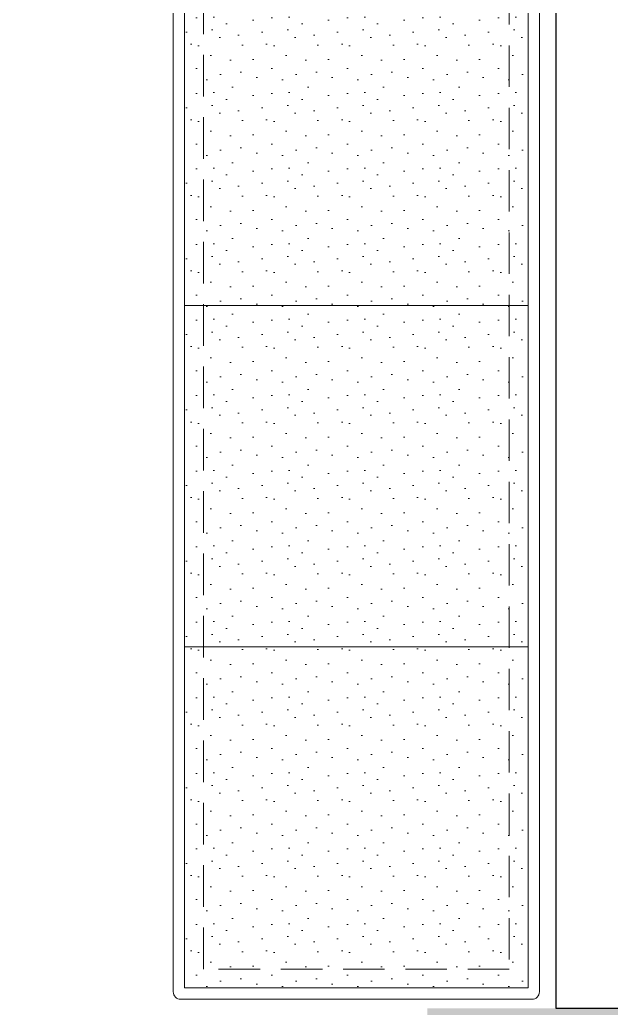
# Model space of a CAD drawing. Header units: millimetres. Extents: x 1639920 to 1645630, y 392778 to 410192.
# Drawn here: x 1642640 to 1643423, y 405183 to 406491 of the extents above; entities that cross this region are included whole.
import ezdxf

# ---------------------------------------------------------------- set-up
doc = ezdxf.new("R2010")
doc.units = ezdxf.units.MM
doc.header["$LTSCALE"] = 40
doc.linetypes.add('HIDDEN2', pattern=[0.1875, 0.125, -0.0625])
for name, color, linetype, lineweight in [('column hatch', 5, 'Continuous', 0), ('LENS-DIM', 252, 'Continuous', 5), ('LENS-HATCH', 251, 'Continuous', 5), ('LENS-PARTITION', 21, 'Continuous', 25), ('LK-FF&E FLOOR', 1, 'Continuous', 9), ('LN-ELEVATION-2', 103, 'Continuous', 20), ('LN-ELEVATION-5', 167, 'Continuous', 5)]:
    doc.layers.add(name, color=color, linetype=linetype, lineweight=lineweight)

# ---------------------------------------------------------------- blocks, each defined once
blk = doc.blocks.new('A$Cac3a86fe')
at = {"layer": 'column hatch'}
h = blk.add_hatch(color=8, dxfattribs=at)
h.dxf.hatch_style = 1
h.paths.add_polyline_path([(3414, 1800.935758158565), (3064.000000953674, 1800.935758158565), (3064.000000953674, 1470.935758158564), (3414, 1470.935758158564)])
h.paths.add_polyline_path([(3370, -1417.064241856336), (3100.000000953675, -1417.064241856336), (3100.000000953675, -1767.064241841436), (3370, -1767.064241841436)])
h.paths.add_polyline_path([(150.0000009536743, -1415), (-160, -1415), (-160, -1822), (150.0000009536743, -1822)])
h.paths.add_polyline_path([(150.0000009536743, -4592), (-160, -4592), (-160, -5002), (150.0000009536743, -5002)])
h.paths.add_polyline_path([(3370, -4587.064241856335), (3100.000000953675, -4587.064241856335), (3100.000000953675, -4937.064241856337), (3370, -4937.064241856337)])
h.paths.add_polyline_path([(3370, -7777.064241856336), (3100.000000953675, -7777.064241856336), (3100.000000953675, -8127.064241841436), (3370, -8127.064241841436)])
h.paths.add_polyline_path([(150.0000009536743, -7772), (-160, -7772), (-160, -8182), (150.0000009536743, -8182)])
h.paths.add_polyline_path([(150.0000009536743, -11042), (-160, -11042), (-160, -11452), (150.0000009536743, -11452)])
h.paths.add_polyline_path([(3370, -10947.06424185633), (3100.000000953675, -10947.06424185633), (3100.000000953675, -11287.06424184143), (3370, -11287.06424184143)])
h.paths.add_polyline_path([(5550, -10826.47548809647), (5200.000000953673, -10826.47548809647), (5200.000000953673, -11166.47548809647), (5550, -11166.47548809647)])
blk = doc.blocks.new('3 seater Bench 1385')
at = {"layer": 'LENS-HATCH', "lineweight": 0}
h = blk.add_hatch(dxfattribs=at)
h.set_pattern_fill('STIP1', color=177, scale=100, angle=269.9999999999999, pattern_type=2)
h.set_pattern_definition([(270, (6617025.245374651, -170439.1063060568), (100, -1.516e-13), [0, -100]), (270, (6617009.245374653, -170451.1063060568), (100, -1.516e-13), [0, -100]), (270, (6616985.245374652, -170446.1063060568), (100, -1.516e-13), [0, -100]), (270, (6616962.245374652, -170481.1063060568), (100, -1.516e-13), [0, -100]), (270, (6616998.245374652, -170478.1063060568), (100, -1.516e-13), [0, -100]), (270, (6617022.245374653, -170505.1063060568), (100, -1.516e-13), [0, -100]), (270, (6617029.245374651, -170470.1063060568), (100, -1.516e-13), [0, -100]), (270, (6616988.245374651, -170512.1063060568), (100, -1.516e-13), [0, -100]), (270, (6616956.245374653, -170507.1063060568), (100, -1.516e-13), [0, -100]), (270, (6616941.245374651, -170433.1063060568), (100, -1.516e-13), [0, -100]), (270, (6616961.245374652, -170451.1063060568), (100, -1.516e-13), [0, -100]), (270, (6616942.245374652, -170465.1063060568), (100, -1.516e-13), [0, -100]), (270, (6617006.245374652, -170526.1063060568), (100, -1.516e-13), [0, -100]), (270, (6616981.245374653, -170494.1063060568), (100, -1.516e-13), [0, -100]), (270, (6617014.245374653, -170486.1063060568), (100, -1.516e-13), [0, -100]), (270, (6617005.245374651, -170503.1063060568), (100, -1.516e-13), [0, -100]), (270, (6616978.245374651, -170467.1063060568), (100, -1.516e-13), [0, -100]), (270, (6617032.245374653, -170495.1063060567), (100, -1.516e-13), [0, -100]), (270, (6616973.245374651, -170526.1063060568), (100, -1.516e-13), [0, -100]), (270, (6616943.245374651, -170523.1063060567), (100, -1.516e-13), [0, -100])])
h.paths.add_polyline_path([(677.5000000004657, 227.5), (225.8333333334885, 227.5), (225.8333333334885, -227.5), (677.5000000004657, -227.5)])
h.paths.add_polyline_path([(-225.8333333334885, 227.5), (225.8333333334885, 227.5), (225.8333333334885, -227.5), (-225.8333333334885, -227.5)])
h.paths.add_polyline_path([(-677.5000000004657, 227.5), (-225.8333333334885, 227.5), (-225.8333333334885, -227.5), (-677.5000000004657, -227.5)])
at = {"layer": 'LN-ELEVATION-2', "ltscale": 0.5}
for points in [[(-677.5000000004657, 227.5), (-225.8333333334885, 227.5), (-225.8333333334885, -227.5), (-677.5000000004657, -227.5)], [(-225.8333333334885, 227.5), (225.8333333334885, 227.5), (225.8333333334885, -227.5), (-225.8333333334885, -227.5)], [(677.5000000004657, 227.5), (225.8333333334885, 227.5), (225.8333333334885, -227.5), (677.5000000004657, -227.5)]]:
    blk.add_lwpolyline(points, close=True, dxfattribs=at)
at = {"layer": 'LN-ELEVATION-5', "ltscale": 0.5}
blk.add_lwpolyline([(682.4999999995342, 242.5), (-682.5000000004655, 242.5, 0.4142135623730951), (-692.5000000004655, 232.5), (-692.5000000004655, -232.5, 0.4142135623730951), (-682.5000000004655, -242.5), (682.4999999995342, -242.5, 0.4142135623730951), (692.4999999995343, -232.5), (692.4999999995343, 232.5, 0.4142135623730951)], format="xyb", close=True, dxfattribs=at)
blk.add_lwpolyline([(677.4999999995342, 227.5), (-677.5000000004657, 227.5), (-677.5000000004657, -227.5), (677.4999999995342, -227.5)], close=True, dxfattribs=at)
at = {"layer": 'LN-ELEVATION-5', "linetype": 'HIDDEN2', "ltscale": 11}
blk.add_lwpolyline([(-652.5000000004657, 202.5), (652.5000000004657, 202.5), (652.5000000004657, -202.5), (-652.5000000004657, -202.5)], close=True, dxfattribs=at)

msp = doc.modelspace()

# ---------------------------------------------------------------- linework, layer by layer
at = {"layer": 'LENS-PARTITION'}
msp.add_lwpolyline([(1645279.927689415, 406571.0695214829), (1643491.349044699, 406571.0695214829), (1643279.901694507, 406782.5168716747), (1643209.191016389, 406711.8061935559), (1643349.927688461, 406571.0695214831), (1643349.927688461, 406471.069521483), (1643349.927688461, 405183.0695214682), (1643449.927688461, 405183.0695214682), (1643449.927688461, 406471.069521483), (1645279.927689415, 406471.069521483)], close=True, dxfattribs=at)

# ---------------------------------------------------------------- block references
at = {"layer": 'LENS-DIM', "color": 3}
msp.add_blockref('A$Cac3a86fe', (1640079.927688462, 406600.1337633244), dxfattribs=at)
at = {"layer": 'LK-FF&E FLOOR', "rotation": 270}
msp.add_blockref('3 seater Bench 1385', (1643085.778071979, 405887.3475590837), dxfattribs=at)

doc.saveas('drawing.dxf')
